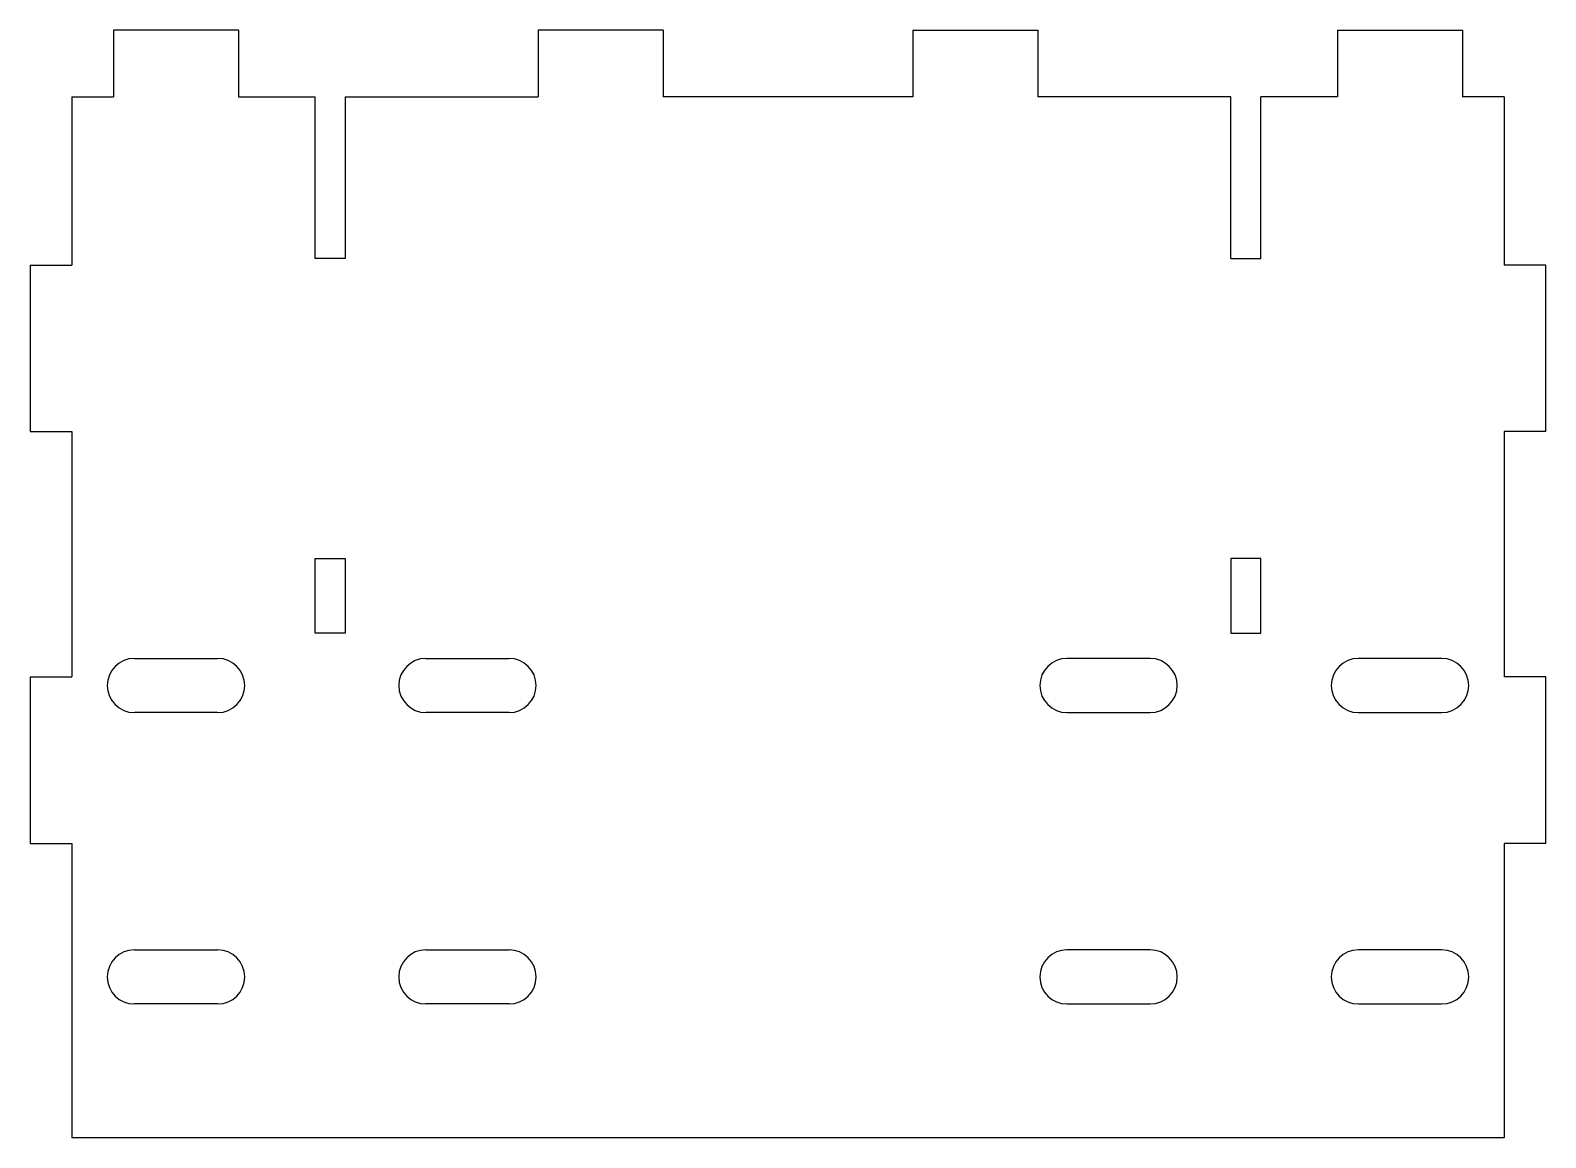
# Model space of a CAD drawing. Header units: millimetres. Extents: x -5 to 177, y 0 to 133.
import ezdxf

# ---------------------------------------------------------------- set-up
doc = ezdxf.new("R2010")
doc.units = ezdxf.units.MM

msp = doc.modelspace()

# ---------------------------------------------------------------- linework, layer by layer
at = {"color": 7, "linetype": 'Continuous', "lineweight": 25}
for p, q in [((5, 133), (5, 125)), ((20, 133), (5, 133)), ((20, 133), (20, 125)), ((56, 133), (56, 125)), ((71, 133), (56, 133)), ((71, 133), (71, 125)), ((101, 133), (101, 125)), ((101, 133), (116, 133)), ((116, 133), (116, 125)), ((152, 133), (152, 125)), ((152, 133), (167, 133)), ((167, 133), (167, 125)), ((0, 125), (0, 104.81)), ((0, 125), (5, 125)), ((20, 125), (29.2, 125)), ((29.2, 105.61), (29.2, 125)), ((32.8, 125), (32.8, 105.61)), ((32.8, 125), (56, 125)), ((101, 125), (71, 125)), ((139.2, 125), (116, 125)), ((139.2, 105.61), (139.2, 125)), ((142.8, 105.61), (142.8, 125)), ((152, 125), (142.8, 125)), ((172, 125), (167, 125)), ((172, 125), (172, 104.81)), ((32.8, 105.61), (29.2, 105.61)), ((139.2, 105.61), (142.8, 105.61)), ((-5, 104.81), (-5, 84.81)), ((-5, 104.81), (0, 104.81)), ((177, 104.81), (172, 104.81)), ((177, 84.81), (177, 104.81)), ((-5, 84.81), (0, 84.81)), ((0, 84.81), (0, 55.35)), ((177, 84.81), (172, 84.81)), ((172, 84.81), (172, 55.35)), ((29.2, 69.57), (32.8, 69.57)), ((29.2, 60.61), (29.2, 69.57)), ((32.8, 69.57), (32.8, 60.61)), ((142.8, 69.57), (139.2, 69.57)), ((139.2, 69.57), (139.2, 60.61)), ((142.8, 60.61), (142.8, 69.57)), ((32.8, 60.61), (29.2, 60.61)), ((139.2, 60.61), (142.8, 60.61)), ((7.5, 57.56), (17.5, 57.56)), ((42.5, 57.56), (52.5, 57.56)), ((129.5, 57.56), (119.5, 57.56)), ((164.5, 57.56), (154.5, 57.56)), ((-5, 55.35), (-5, 35.35)), ((-5, 55.35), (0, 55.35)), ((177, 55.35), (172, 55.35)), ((177, 35.35), (177, 55.35)), ((17.5, 51.06), (7.5, 51.06)), ((52.5, 51.06), (42.5, 51.06)), ((119.5, 51.06), (129.5, 51.06)), ((154.5, 51.06), (164.5, 51.06)), ((-5, 35.35), (0, 35.35)), ((0, 35.35), (0, 0)), ((177, 35.35), (172, 35.35)), ((172, 35.35), (172, 0)), ((7.5, 22.56), (17.5, 22.56)), ((42.5, 22.56), (52.5, 22.56)), ((129.5, 22.56), (119.5, 22.56)), ((164.5, 22.56), (154.5, 22.56)), ((17.5, 16.06), (7.5, 16.06)), ((52.5, 16.06), (42.5, 16.06)), ((119.5, 16.06), (129.5, 16.06)), ((154.5, 16.06), (164.5, 16.06)), ((172, 0), (0, 0))]:
    msp.add_line(p, q, dxfattribs=at)
for centre, start, end in [((7.5, 54.31), 90, 270), ((17.5, 54.31), 270, 90), ((42.5, 54.31), 90, 270), ((52.5, 54.31), 270, 90), ((119.5, 54.31), 90, 270), ((129.5, 54.31), 270, 90), ((154.5, 54.31), 90, 270), ((164.5, 54.31), 270, 90), ((7.5, 19.31), 90, 270), ((17.5, 19.31), 270, 90), ((42.5, 19.31), 90, 270), ((52.5, 19.31), 270, 90), ((119.5, 19.31), 90, 270), ((129.5, 19.31), 270, 90), ((154.5, 19.31), 90, 270), ((164.5, 19.31), 270, 90)]:
    msp.add_arc(centre, 3.25, start, end, dxfattribs=at)

doc.saveas('drawing.dxf')
